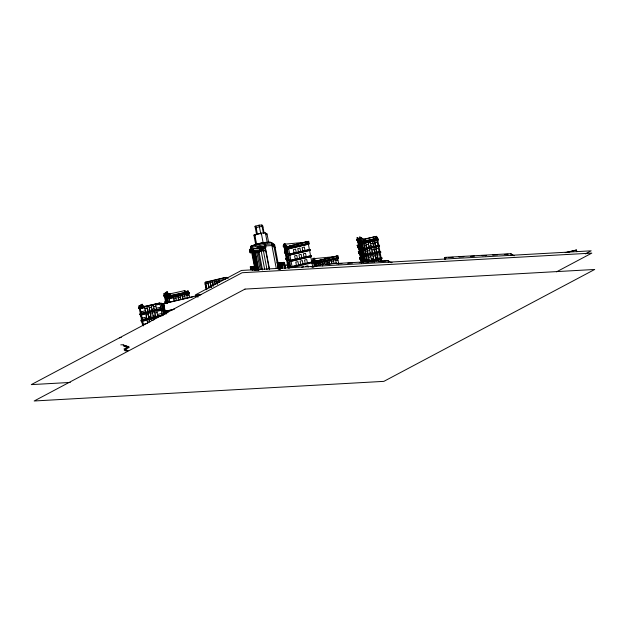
<?xml version="1.0" encoding="UTF-8"?>
<svg xmlns="http://www.w3.org/2000/svg" width="626" height="626" viewBox="0 0 626 626"><rect width="100%" height="100%" fill="white"/><g stroke="black" fill="none" stroke-linecap="round" stroke-linejoin="round"><path stroke-width="0.94" d="M254.641 238.326L254.735 234.672L261.308 233.13L265.401 232.903L267.028 233.983L268.593 242.176M258.022 269.477L254.743 252.278L265.588 250.22L263.123 251.527M251.926 268.374L253.788 268.03L253.295 268.296M279.243 266.84L281.105 266.496L280.612 266.762M252.583 269.861L252.176 266.574L252.685 269.743M280.033 269.117L279.493 265.041L280.127 269M256.464 234.007L255.009 226.377L259.117 225.164L261.848 225.016L262.662 225.556L264.117 233.185M255.666 244.304L253.913 235.11L254.735 234.672L256.644 244.688M254.594 235.071L260.893 233.349L261.042 234.132M266.207 234.421L267.028 233.983M277.326 263.765L278.296 264.109L274.579 244.602L271.324 242.442L264.493 242.825L251.355 245.908L250.533 246.347L255.134 270.455M140.952 304.745L142.454 304.267L141.632 304.705L144.074 306.325L145.435 306.247L159.849 302.992L145.029 306.466L143.659 306.544L140.952 304.745L141.249 306.302L143.237 307.624M251.214 246.308L264.078 243.044L269.939 242.716M140.294 308.321L139.207 307.601L138.909 306.036L141.922 305.089L141.773 304.306M141.922 305.089L139.59 305.997L139.739 306.779L141.656 306.083L141.249 306.302M184.842 291.786L187.636 291.129L187.784 291.912L169.043 295.699L166.328 293.899L166.031 292.334L167.541 291.857L166.712 292.295L169.153 293.923L170.522 293.844M164.818 293.195L165.115 294.752L163.605 295.229L167.134 297.569L168.496 297.499L168.644 298.273L189.451 293.398L189.302 292.616L188.614 292.655L167.541 297.35L164.286 295.19L163.989 293.633L167.001 292.678L166.852 291.896M164.677 293.594L167.001 292.678M139.731 305.598L140.028 307.163L138.526 307.64L138.675 308.415L140.083 309.354M139.207 307.601L140.028 307.163M166.328 293.899L166.743 293.68L164.826 294.369L167.807 296.356L169.176 296.278L187.784 291.912M138.675 308.415L159.88 303.32L161.25 303.242L164.505 305.402M250.549 253.014L250.001 252.654L249.406 249.531L251.057 248.663M165.092 294.549L166.602 294.079M250.095 249.492L251.738 248.624M139.355 308.375L140.177 307.945L141.218 313.407L140.396 313.845L139.355 308.375L139.895 308.735M164.286 295.19L165.115 294.752M275.174 247.724L271.919 245.564L265.088 245.948L251.128 249.461L254.923 251.988L258.389 270.142M163.605 295.229L163.754 296.012L165.264 295.535L166.305 300.996L165.483 301.435L164.435 295.973L165.264 295.535M252.732 249.273L254.219 248.491M251.355 250.22L249.704 251.096L250.251 251.456M256.95 248.334L261.457 247.888L261.308 247.106M250.001 252.654L251.652 251.777M261.05 248.107L261.457 247.888M263.781 247.951L260.072 249.923L252.427 250.345M164.818 309.893L162.705 308.485L161.336 308.563L139.715 313.876L139.864 314.659L161.485 309.346L162.854 309.267L165.671 311.138M166.305 300.996L164.794 301.474L164.943 302.248L166.359 303.187M153.362 317.077L152.462 312.397L154.653 311.881L155.545 316.568L141.586 320.082L140.545 314.62L161.078 309.557L162.439 309.487L167.424 312.797M253.115 251.292L259.813 250.916L265.291 248.655L269.188 269.078M164.943 302.248L166.453 301.779L166.798 303.594M166.453 301.779L165.632 302.217L167.525 303.477M273.758 245.04L274.579 244.602M228.169 278.359L226.722 277.396L225.352 277.475L205.649 282.099L204.827 282.537L206.212 289.815M205.508 282.498L224.937 277.694M206.251 288.281L205.61 284.423M209.147 287.827L208.106 283.124L208.92 287.874M211.338 287.311L210.297 282.616L211.111 287.365M284.407 243.835L283.586 244.265L283.883 245.83L287.138 247.99L308.211 243.287L308.892 243.256L309.041 244.03L288.242 248.913L288.093 248.131L286.724 248.209L283.195 245.869L284.705 245.392L284.407 243.835L284.979 243.796L284.149 244.234L284.979 243.796M213.349 285.855L212.488 282.099L213.114 285.91M214.585 281.63L215.352 284.4M163.895 314.729L141.726 319.683L140.905 320.121L141.053 320.903L162.674 315.582M142.611 325.45L141.734 320.864L142.564 320.426L160.389 316.247M217.543 283.883L216.862 281.074L217.316 283.938M283.883 245.83L284.705 245.392M219.554 282.436L219.053 280.558L219.327 282.483M283.195 245.869L283.343 246.644L284.853 246.175L289.118 268.546M285.073 252.075L285.894 251.636L284.392 252.114L287.913 254.453L289.282 254.375L289.431 255.158L310.23 250.275L310.081 249.492L309.4 249.531L288.328 254.234L285.073 252.075L284.032 246.613L284.853 246.175M165.554 312.045L166.375 311.607M284.392 252.114L284.54 252.888L286.043 252.419L285.221 252.849L286.262 258.311L289.517 260.479L310.59 255.776L311.271 255.737L311.419 256.519L290.62 261.402L290.472 260.619L289.102 260.698L285.581 258.35L287.084 257.881L286.262 258.311M285.581 258.35L285.73 259.133L287.232 258.655L286.411 259.094L287.451 264.555L290.707 266.723L311.779 262.02L312.46 261.981L312.609 262.764L291.81 267.638L291.661 266.864L290.3 266.942L288.179 265.534M283.077 263.843L283.907 263.405L283.758 262.623L282.929 263.061L283.077 263.843L277.889 264.329M283.617 263.022L284.439 262.591L285.464 267.951M281.99 264.102L282.811 263.663L278.03 263.929M278.312 269.07L277.623 265.33L281.723 265.103L284.736 264.149L285.479 267.928M287.451 264.555L288.281 264.117L286.771 264.595L286.919 265.377L288.328 266.316M286.919 265.377L288.43 264.9L287.6 265.338L288.124 268.069M128.072 350.701L125.341 350.857L124.253 350.137L125.083 349.699L123.995 348.979L127.829 347.587L124.84 346.585L125.662 346.147L124.292 346.225L123.212 345.505L124.034 345.067L123.494 344.707L120.755 344.856M313.704 258.256L314.002 259.821L312.491 260.299L316.02 262.638L317.382 262.56L317.531 263.343L338.337 258.46L338.189 257.677L337.5 257.716L316.427 262.419L313.18 260.26L312.875 258.695L314.268 258.225L313.509 258.992L314.268 258.225M313.18 260.26L314.002 259.821M312.491 260.299L312.64 261.073L314.15 260.596L315.191 266.066L314.369 266.496L313.329 261.034L314.15 260.596M357.344 239.406L357.047 237.849L357.728 237.81L357.876 238.592L362.493 241.652L363.855 241.573L376.719 238.31L363.729 240.994L360.052 238.561L359.754 236.996L363.432 239.437L376.562 236.354L377.259 237.497L377.556 239.054L376.735 239.492L363.596 242.575L362.227 242.653L356.663 239.445L356.812 240.227L361.969 243.647L377.564 240.235L378.386 239.797L378.237 239.015L377.556 239.054M376.735 239.492L376.304 237.356L376.711 237.137M376.437 237.935L377.259 237.497M374.802 239.007L374.943 238.608M356.663 239.445L361.82 242.872L378.237 239.015M356.812 240.227L362.376 243.428L378.386 239.797M377.924 245.736L379.426 245.259L379.575 246.041L363.158 249.891L358.002 246.472L357.853 245.689L358.534 245.65L363.416 248.898L377.924 245.736L376.883 240.274M357.853 245.689L363.01 249.109L379.426 245.259M358.002 246.472L363.565 249.672L379.575 246.041M359.042 251.934L364.614 255.134L379.935 251.542L380.616 251.503L380.764 252.286L364.348 256.136L364.199 255.353L359.042 251.934L359.191 252.708L362.877 255.158M364.199 255.353L380.616 251.503M359.191 252.708L364.762 255.917L380.764 252.286M368.025 262.098L368.847 261.66M364.066 261.402L360.388 258.953L360.232 258.178L365.803 261.378L381.813 257.748L381.962 258.522L381.132 258.961L367.853 262.083M360.232 258.178L365.388 261.598L381.813 257.748M367.313 262.083L381.962 258.522M391.227 262.756L392.048 262.317L390.687 262.388L387.971 260.588L322.406 264.274L311.099 266.919M444.851 259.54L444.515 257.81L445.344 257.372L510.91 253.686L514.165 255.854M485.666 255.807L486.488 255.369M576.804 251.746L576.476 250.009L566.272 252.646M585.38 253.882L591.14 250.823L241.448 270.448L195.328 294.924L201.189 294.596M556.537 271.833L591.813 253.107L242.121 272.733L31.3 384.622L70.261 382.439M252.067 269.689L251.668 266.786L252.176 266.574M253.037 266.707L253.538 266.496L254.179 270.463M279.493 265.041L278.993 265.252L279.525 269.125M281.371 268.131L280.863 264.962L280.354 265.174L280.925 267.983M260.119 269.47L256.832 252.27L259.023 251.762L262.49 269.916M252.075 266.684L253.538 266.496M279.399 265.158L280.863 264.962M263.108 242.7L255.447 244.5L255.596 245.275M261.723 246.887L266.105 245.861M265.714 246.198L257.622 247.121M265.494 246.37L257.216 247.333L257.364 248.115M262.411 248.029L266.167 247.145M293.132 245.095L288.609 246.495L307.796 241.652L294.963 244.664M289.142 246.135L308.735 241.292L309.033 242.857L308.211 243.287L307.796 241.652M288.093 248.131L308.892 243.256M284.032 246.613L287.287 248.772L288.649 248.694L309.041 244.03M289.282 254.375L310.081 249.492M285.221 252.849L288.476 255.017L289.838 254.939L310.23 250.275M290.472 260.619L311.271 255.737M359.543 251.316L357.133 245.322L359.324 244.813L358.784 244.453M286.411 259.094L289.666 261.261L291.035 261.183L311.419 256.519M363.894 244.132L366.085 243.624L366.977 248.303M374.841 241.566L372.65 242.082L373.542 246.761M357.43 246.887L359.621 246.37L358.729 241.691L358.189 241.331M366.304 244.789L368.495 244.281M370.686 243.764L372.877 243.248M375.052 242.669L377.243 242.16M364.191 245.697L366.382 245.181M372.947 243.639L375.138 243.131M357.978 247.247L360.161 246.73L362.986 254.054L361.523 254.399M360.333 248.154L361.789 247.81L360.897 243.131L360.357 242.771L361.249 247.45M364.488 247.254L366.68 246.746M368.863 246.229L371.054 245.713M373.245 245.204L375.436 244.688M166.031 292.334L168.746 294.134L184.928 290.581L185.233 292.146M318.759 260.385L322.429 259.524M324.26 259.094L337.093 256.081L337.5 257.716L338.33 257.278L338.032 255.721L318.438 260.565M184.568 291.974L188.316 291.09L188.614 292.655M291.661 266.864L312.46 261.981M313.509 258.992L316.537 261.003L317.906 260.925L337.093 256.081M361.045 258.374L358.322 251.566L359.786 251.222M365.083 250.377L367.274 249.868L368.166 254.547M376.03 247.81L373.839 248.326L374.731 253.006M168.496 297.499L189.302 292.616M317.382 262.56L338.189 257.677M358.62 253.131L360.811 252.614L359.919 247.935L359.379 247.575M367.493 251.034L369.684 250.517M371.875 250.009L374.066 249.492M376.242 248.913L378.433 248.405M164.435 295.973L167.69 298.132L169.059 298.054L189.451 293.398M313.329 261.034L316.584 263.202L317.945 263.123L338.337 258.46M365.381 251.942L367.572 251.425M374.137 249.884L376.328 249.367M359.167 253.491L361.358 252.974L364.175 260.299L362.712 260.643M301.356 267.318L303.54 266.809M305.731 266.293L307.922 265.776L308.172 267.075M169.208 298.837L173.59 297.812L174.184 300.934M186.72 294.729L184.537 295.237L185.132 298.359M318.094 263.906L322.476 262.873L322.695 264.047L324.886 263.53L324.667 262.364L326.85 261.848L327.328 264.321M335.614 259.79L333.423 260.306L334.018 263.429L336.209 262.912M365.678 253.499L367.869 252.982M370.06 252.474L372.243 251.957M374.434 251.449L376.625 250.932M186.877 295.511L189.06 294.995M335.763 260.572L337.946 260.056M141.515 306.482L140.013 306.959L142.047 308.313M173.809 298.978L176 298.469M178.191 297.953L180.382 297.436M182.565 296.927L184.756 296.411M327.077 263.022L329.268 262.505M331.459 261.989L333.642 261.48M312.163 266.919L321.576 264.704M140.326 308.72L144.708 307.695L145.6 312.374M160.037 304.095L155.655 305.128L156.547 309.807M161.359 303.939L163.237 303.5L163.535 305.058L164.215 305.019M200.163 294.901L163.644 303.469L165.131 311.279L174.56 309.064M165.006 303.391L193.293 296.755M195.179 296.317L198.951 295.433L197.581 295.511L197.91 297.24M361.609 262.983L359.52 257.81L360.975 257.466M366.273 256.621L368.464 256.104L369.356 260.792M377.22 254.054L375.029 254.563L375.929 259.25M144.927 308.868L147.118 308.352M149.309 307.835L151.5 307.327M153.691 306.81L155.874 306.294M377.431 255.158L379.622 254.641M359.817 259.367L362 258.859L361.108 254.172L360.568 253.812M368.683 257.278L370.874 256.762M373.065 256.253L375.256 255.737M360.357 259.727L362.548 259.219L363.487 261.66M366.57 258.178L368.761 257.669M375.326 256.128L377.517 255.611M140.92 311.842L145.302 310.817M147.493 310.3L149.684 309.792M151.868 309.275L154.059 308.759M156.25 308.25L160.632 307.217M366.867 259.743L369.058 259.227M371.249 258.718L373.44 258.202M375.623 257.685L377.814 257.176M165.006 310.504L162.291 308.704L160.929 308.782L140.537 313.446L140.686 314.221L141.366 314.182L142.415 319.643L141.726 319.683L141.875 320.465L142.564 320.426L143.604 325.888M141.515 314.964L145.897 313.939L146.789 318.618M161.226 310.339L156.844 311.372L157.736 316.052M371.844 261.84L374.035 261.324L374.184 262.106M376.226 260.807L378.409 260.299M146.124 315.105L148.307 314.596M150.498 314.08L152.689 313.563M154.88 313.055L157.071 312.538M173.097 309.651L166.5 311.2L167.971 312.178M380.811 260.885L378.62 261.402L378.26 259.516M142.11 318.086L146.492 317.061M148.683 316.545L150.874 316.028M153.065 315.52L155.248 315.003M157.439 314.487L161.821 313.462M156.281 316.396L163.48 314.948L162.439 309.487M142.712 321.208L147.087 320.183L147.681 323.306M155.843 318.125L153.66 318.642L153.879 319.808L151.688 320.324L151.469 319.15L149.278 319.667L149.747 322.14M147.313 321.349L149.504 320.841M143.307 324.331L146.805 323.509M119.417 337.837L121.295 337.398M565.215 252.654L576.476 250.009M284.893 244.203L307.859 241.98M314.189 258.632L337.156 256.41M359.754 236.996L363.839 239.218L376.562 236.354M265.064 242.591L269.939 242.317M285.213 245.353L286.841 246.433L288.203 246.354L288.5 247.912M253.538 248.53L264.462 247.912L261.167 249.664L260.072 249.923L259.923 249.14M284.212 244.563L287.24 246.574L288.609 246.495M255.33 252.748L259.148 252.528M284.439 262.591L277.068 262.607L283.758 262.623M312.875 258.695L316.13 260.862L317.499 260.784L317.797 262.341M277.334 262.795L277.482 263.569L283.907 263.405M360.388 258.953L365.952 262.161M312.609 262.764L311.928 262.803L312.797 267.349M250.815 269.673L250.306 266.864L254.406 266.629L254.985 270.377M325.45 264.493L330.285 264.219M337.062 263.836L341.898 263.569M347.704 263.241L352.54 262.967M359.316 262.591L363.182 262.372M369.935 261.997L374.716 261.723M381.406 261.347L386.187 261.081M444.515 257.81L446.448 257.701M448.373 257.591L453.193 257.317M458.983 256.996L463.803 256.723M470.556 256.347L474.406 256.128M482.122 255.698L485.979 255.478M492.732 255.103L497.553 254.829M504.298 254.453L508.155 254.234M292.225 267.427L290.855 267.498L287.6 265.338M315.191 266.066L313.681 266.535L313.829 267.318M205.524 284.47L205.125 284.094L205.946 283.664L225.65 279.04L225.352 277.475M184.247 290.62L184.928 290.581M187.636 291.129L188.316 291.09M163.237 303.5L162.549 303.54L162.697 304.322M123.752 345.865L126.483 345.709L127.023 346.068L126.202 346.507L126.742 346.867L128.933 346.35L128.111 346.788L129.199 347.508L125.356 348.901L126.444 349.621L125.623 350.059L126.162 350.419L127.532 350.341M357.876 238.592L360.052 238.561M254.743 252.278L255.471 252.348L258.929 270.502M376.304 237.356L376.719 238.31M357.728 237.81L359.269 238.827M357.047 237.849L361.93 241.088L362.227 242.653M362.524 244.21L361.445 243.491L362.337 248.17M357.853 242.074L358.401 242.434M358.948 242.857L359.496 243.217M360.036 243.584L360.576 243.944M361.124 244.304L361.664 244.664M359.864 245.173L360.412 245.533M360.952 245.893L361.492 246.253M362.039 246.613L363.119 247.333M357.133 245.322L357.681 245.682M363.714 250.455L362.634 249.735L363.526 254.414M359.042 248.319L359.59 248.679M360.146 249.101L360.686 249.461M361.225 249.821L361.773 250.181M362.313 250.541L362.853 250.901M359.973 250.69L360.513 251.057M361.061 251.417L361.601 251.777M362.141 252.137L362.681 252.497M363.229 252.857L364.309 253.577M358.322 251.566L358.87 251.926M364.911 256.699L363.823 255.979L364.715 260.659M360.24 254.563L360.779 254.923M361.335 255.345L361.875 255.705M362.415 256.065L362.963 256.425M363.503 256.785L364.042 257.145M361.163 256.934L361.703 257.294M362.251 257.654L362.79 258.014M363.33 258.381L363.878 258.741M364.418 259.101L365.506 259.821M359.52 257.81L360.06 258.17M361.758 260.056L362.603 261.981M363.385 261.136L362.845 260.776L363.213 262.732M364.473 261.856L363.925 261.496L364.003 261.887M361.429 260.799L361.969 261.159M362.524 261.59L363.064 261.95M262.959 227.113L262.145 226.573L259.414 226.729L255.306 227.934L255.846 228.294M312.64 261.073L314.056 262.012M314.557 262.537L315.645 263.256L316.24 266.379L315.152 265.659M316.733 263.976L316.185 263.616L316.482 265.181M313.626 262.599L314.166 262.959M315.864 264.43L316.412 264.79M285.667 245.243L287.24 246.574M255.009 226.377L255.549 226.737M283.343 246.644L284.76 247.583M285.487 249.281L284.947 248.921L285.613 252.435M272.521 243.537L270.354 242.098L263.523 242.481L254.766 244.539L253.115 245.408L253.655 245.768M271.661 243.154L273.898 244.641L274.047 245.423M274.877 246.167L271.621 243.999L264.79 244.383L251.652 247.466L250.83 247.904L251.37 248.264L251.073 246.707M284.54 252.888L285.949 253.827M286.137 255.165L286.677 255.525M253.913 235.11L254.453 235.47M254.508 238.232L255.048 238.592M285.73 259.133L287.138 260.072M284.736 264.149L284.196 263.789L285.19 268.554M277.482 263.569L278.296 264.109M249.406 249.531L249.954 249.891M163.989 293.633L164.536 293.993M165.209 294.439L167.244 295.793L167.541 297.35M163.754 296.012L167.283 298.352L167.134 297.569M167.838 298.915L167.298 298.555L167.893 301.677L168.441 302.037L167.69 298.132M165.898 298.641L165.35 298.281L166.023 301.795M166.978 299.361L167.525 299.721M166.266 300.597L167.353 301.317M165.483 301.435L167.651 302.874L166.759 298.195L165.671 297.475L166.563 302.155M166.211 302.405L167.619 303.344M161.398 304.025L161.938 304.385L162.854 309.267M162.165 305.551L162.705 305.911M163.793 306.63L164.333 306.99M161.993 307.147L162.533 307.507M163.081 307.867L164.161 308.587M166.359 310.731L167.893 311.748M162.588 310.261L163.136 310.621L163.73 313.743L163.183 313.383M165.843 312.429L165.303 312.069L165.687 314.072M163.355 311.795L163.895 312.155M164.982 312.875L165.522 313.235M138.909 306.036L139.449 306.396M140.13 306.85L141.484 307.749M140.545 314.62L141.233 315.762M139.864 314.659L141.273 315.598M140.842 316.185L141.39 316.545M141.734 320.864L142.431 322.007M141.053 320.903L142.462 321.842M142.032 322.421L142.579 322.789M282.357 267.944L281.723 265.103L282.162 267.912M510.91 253.686L511.239 255.424M445.344 257.372L445.673 259.101M387.971 260.588L388.3 262.325M377.705 239.836L378.746 245.298M378.894 246.081L379.935 251.542M380.084 252.325L381.124 257.787M381.273 258.561L381.797 261.292M377.415 239.453L377.564 240.235M378.605 245.697L378.753 246.48M379.794 251.942L379.943 252.716M380.984 258.186L381.132 258.961M378.073 246.519L379.113 251.981M379.262 252.755L380.303 258.217M380.451 259L380.827 260.956M375.741 236.792L376.038 238.35M375.749 237.966L375.897 238.749M374.246 238.443L374.544 240.008M374.692 240.783L375.733 246.245M375.882 247.027L376.922 252.489M377.071 253.272L378.112 258.734M373.55 237.301L373.847 238.866M371.351 247.278L370.459 242.591L368.268 243.107L369.168 247.786M372.548 253.522L371.648 248.835L369.465 249.351L370.357 254.031M373.738 259.759L372.846 255.079L370.655 255.596L371.547 260.275M364.794 239.359L365.091 240.924M363.432 239.437L363.729 240.994M363.299 241.01L363.596 242.575M363.745 243.357L364.786 248.819M364.935 249.594L365.975 255.064M366.124 255.838L367.165 261.3M363.182 242.794L363.33 243.577M364.371 249.038L364.52 249.813M365.561 255.283L365.709 256.057M366.758 261.519L366.906 262.302M362.376 243.428L363.416 248.898M363.565 249.672L364.614 255.134M364.762 255.917L365.803 261.378M361.82 242.872L361.969 243.647M363.01 249.109L363.158 249.891M362.986 254.054L362.086 249.375L361.546 249.015L362.438 253.694M364.175 260.299L363.283 255.619L362.736 255.259L363.628 259.939M360.709 247.09L359.817 242.411L359.269 242.051L360.161 246.73M361.898 253.334L361.006 248.655L360.459 248.295L361.358 252.974M363.088 259.579L362.196 254.899L361.656 254.532L362.548 259.219M358.041 240.548L359.081 246.01M359.23 246.793L360.271 252.255M360.42 253.037L361.46 258.499M361.609 259.274L362.204 262.396M357.493 240.188L358.534 245.65M358.682 246.433L359.731 251.895M359.88 252.677L360.92 258.139M361.069 258.914L361.765 262.591M337.649 258.499L338.697 263.961M335.466 259.015L336.389 263.851M331.827 263.945L331.232 260.823L329.041 261.332L329.636 264.454M322.406 264.274L322.734 266.003M317.945 263.123L318.391 265.463M316.13 260.862L316.427 262.419M316.584 263.202L317.03 265.541M316.02 262.638L316.169 263.421M313.869 261.394L314.236 263.35M314.401 264.18L314.792 266.238M313.313 259.86L313.469 260.635M308.36 244.07L309.4 249.531M309.549 250.314L310.59 255.776M310.739 256.558L311.779 262.02M305.019 250.564L304.346 247.051L302.162 247.56L302.827 251.073M306.208 256.801L305.543 253.295L303.352 253.804L304.017 257.317M307.397 263.045L306.732 259.532L304.541 260.048L305.214 263.562M300.636 251.589L299.971 248.076L297.78 248.592L298.453 252.106M301.834 257.834L301.161 254.32L298.97 254.837L299.643 258.342M303.023 264.078L302.35 260.565L300.159 261.073L300.832 264.587M296.262 252.614L295.589 249.101L293.398 249.617L294.071 253.131M297.452 258.859L296.779 255.345L294.596 255.862L295.261 259.375M298.641 265.103L297.976 261.59L295.785 262.106L296.45 265.612M288.649 248.694L289.689 254.156M289.838 254.939L290.887 260.4M291.035 261.183L292.076 266.645M286.841 246.433L287.138 247.99M287.287 248.772L288.328 254.234M288.476 255.017L289.517 260.479M289.666 261.261L290.707 266.723M286.724 248.209L286.872 248.991M287.913 254.453L288.062 255.236M289.102 260.698L289.251 261.472M290.3 266.942L290.448 267.717M287.24 253.514L286.575 250.001L286.027 249.641L286.7 253.154M288.43 259.759L287.764 256.245L287.217 255.885L287.89 259.399M289.627 265.995L288.954 262.49L288.414 262.13L289.079 265.635M286.301 256.042L286.802 258.679M287.49 262.286L287.999 264.915M284.024 245.431L284.173 246.214M285.213 251.675L285.362 252.45M286.403 257.912L286.551 258.695M287.592 264.156L287.741 264.939M283.899 262.231L285.104 268.546M283.484 262.443L284.642 268.39M281.426 263.538L282.271 267.967M274.086 247.004L278.327 269.219M271.324 242.442L276.277 268.421M266.347 234.022L266.496 234.805M265.401 232.903L267.31 242.919M261.848 225.016L263.468 233.514M264.493 242.825L269.634 269.751M261.308 233.13L263.256 243.483M259.117 225.164L260.737 233.662M263.405 250.729L266.997 269.587M261.699 248.843L261.997 250.408M261.214 251.245L264.634 269.157M255.831 225.939L257.45 234.437M259.516 249.359L259.813 250.916M255.416 234.633L255.565 235.415M258.037 252.09L261.324 269.29M255.392 240.376L255.729 242.16M254.383 251.629L257.982 270.487M253.843 251.269L257.435 270.127M252.998 249.344L256.895 269.767M252.035 245.869L252.192 246.652M252.755 250.549L256.535 270.346M251.355 245.908L251.949 249.031M252.215 250.189L255.987 269.986M251.668 249.829L255.627 270.573M250.306 266.864L250.854 269.736M219.053 280.558L219.413 282.443M216.862 281.074L217.402 283.899M214.671 281.583L215.125 284.454M212.488 282.099L213.2 285.863M210.297 282.616L211.197 287.318M208.106 283.124L209.006 287.835M205.649 282.099L207.018 289.267M205.977 286.332L206.337 288.234M188.762 293.43L189.506 297.334M186.571 293.946L187.323 297.851M182.941 298.876L182.346 295.754L180.155 296.27L180.75 299.392M178.559 299.901L177.964 296.779L175.773 297.295L176.375 300.417M170.108 294.063L170.405 295.621M169.028 295.495L169.176 296.278M168.746 294.134L169.043 295.699M168.613 295.715L168.91 297.28M169.059 298.054L169.802 301.959M167.658 295.574L167.807 296.356M166.579 292.694L166.876 294.259M165.499 293.156L165.647 293.938M164.685 294.768L164.834 295.55M164.982 296.333L165.28 297.89M166.172 302.577L166.32 303.352M164.427 294.791L164.575 295.574M165.624 301.036L165.773 301.818M165.694 311.646L166.14 313.986M164.466 310.144L163.566 305.465L162.486 304.745L163.378 309.424M165.061 313.266L164.763 311.709L163.676 310.989L164.27 314.103M161.25 303.242L162.291 308.704M161.336 308.563L161.485 309.346M159.88 303.32L160.929 308.782M161.078 309.557L162.118 315.027M154.356 310.324L153.464 305.637L151.273 306.153L152.165 310.832M149.982 311.349L149.082 306.67L146.899 307.178L147.791 311.865M151.171 317.593L150.279 312.906L148.088 313.423L148.98 318.11M141.492 305.105L141.789 306.662M140.412 305.558L140.56 306.341M139.598 307.178L139.747 307.961M140.271 310.692L140.427 311.521M141.617 317.765L141.836 318.884M142.806 324.01L143.025 325.129M139.348 307.202L139.496 307.976M283.914 264.587L284.54 268.421M280.362 265.103L280.871 268.272M279.759 265.181L280.393 269.141M279.118 266.042L278.993 265.252L279.603 269.055M256.574 232.794L256.863 234.586M253.045 266.637L253.553 269.806M252.435 266.715L252.943 269.884M251.668 266.786L252.286 270.589M245.009 289.095L34.187 400.984L383.879 381.359L594.7 269.47L245.009 289.095"/></g></svg>
